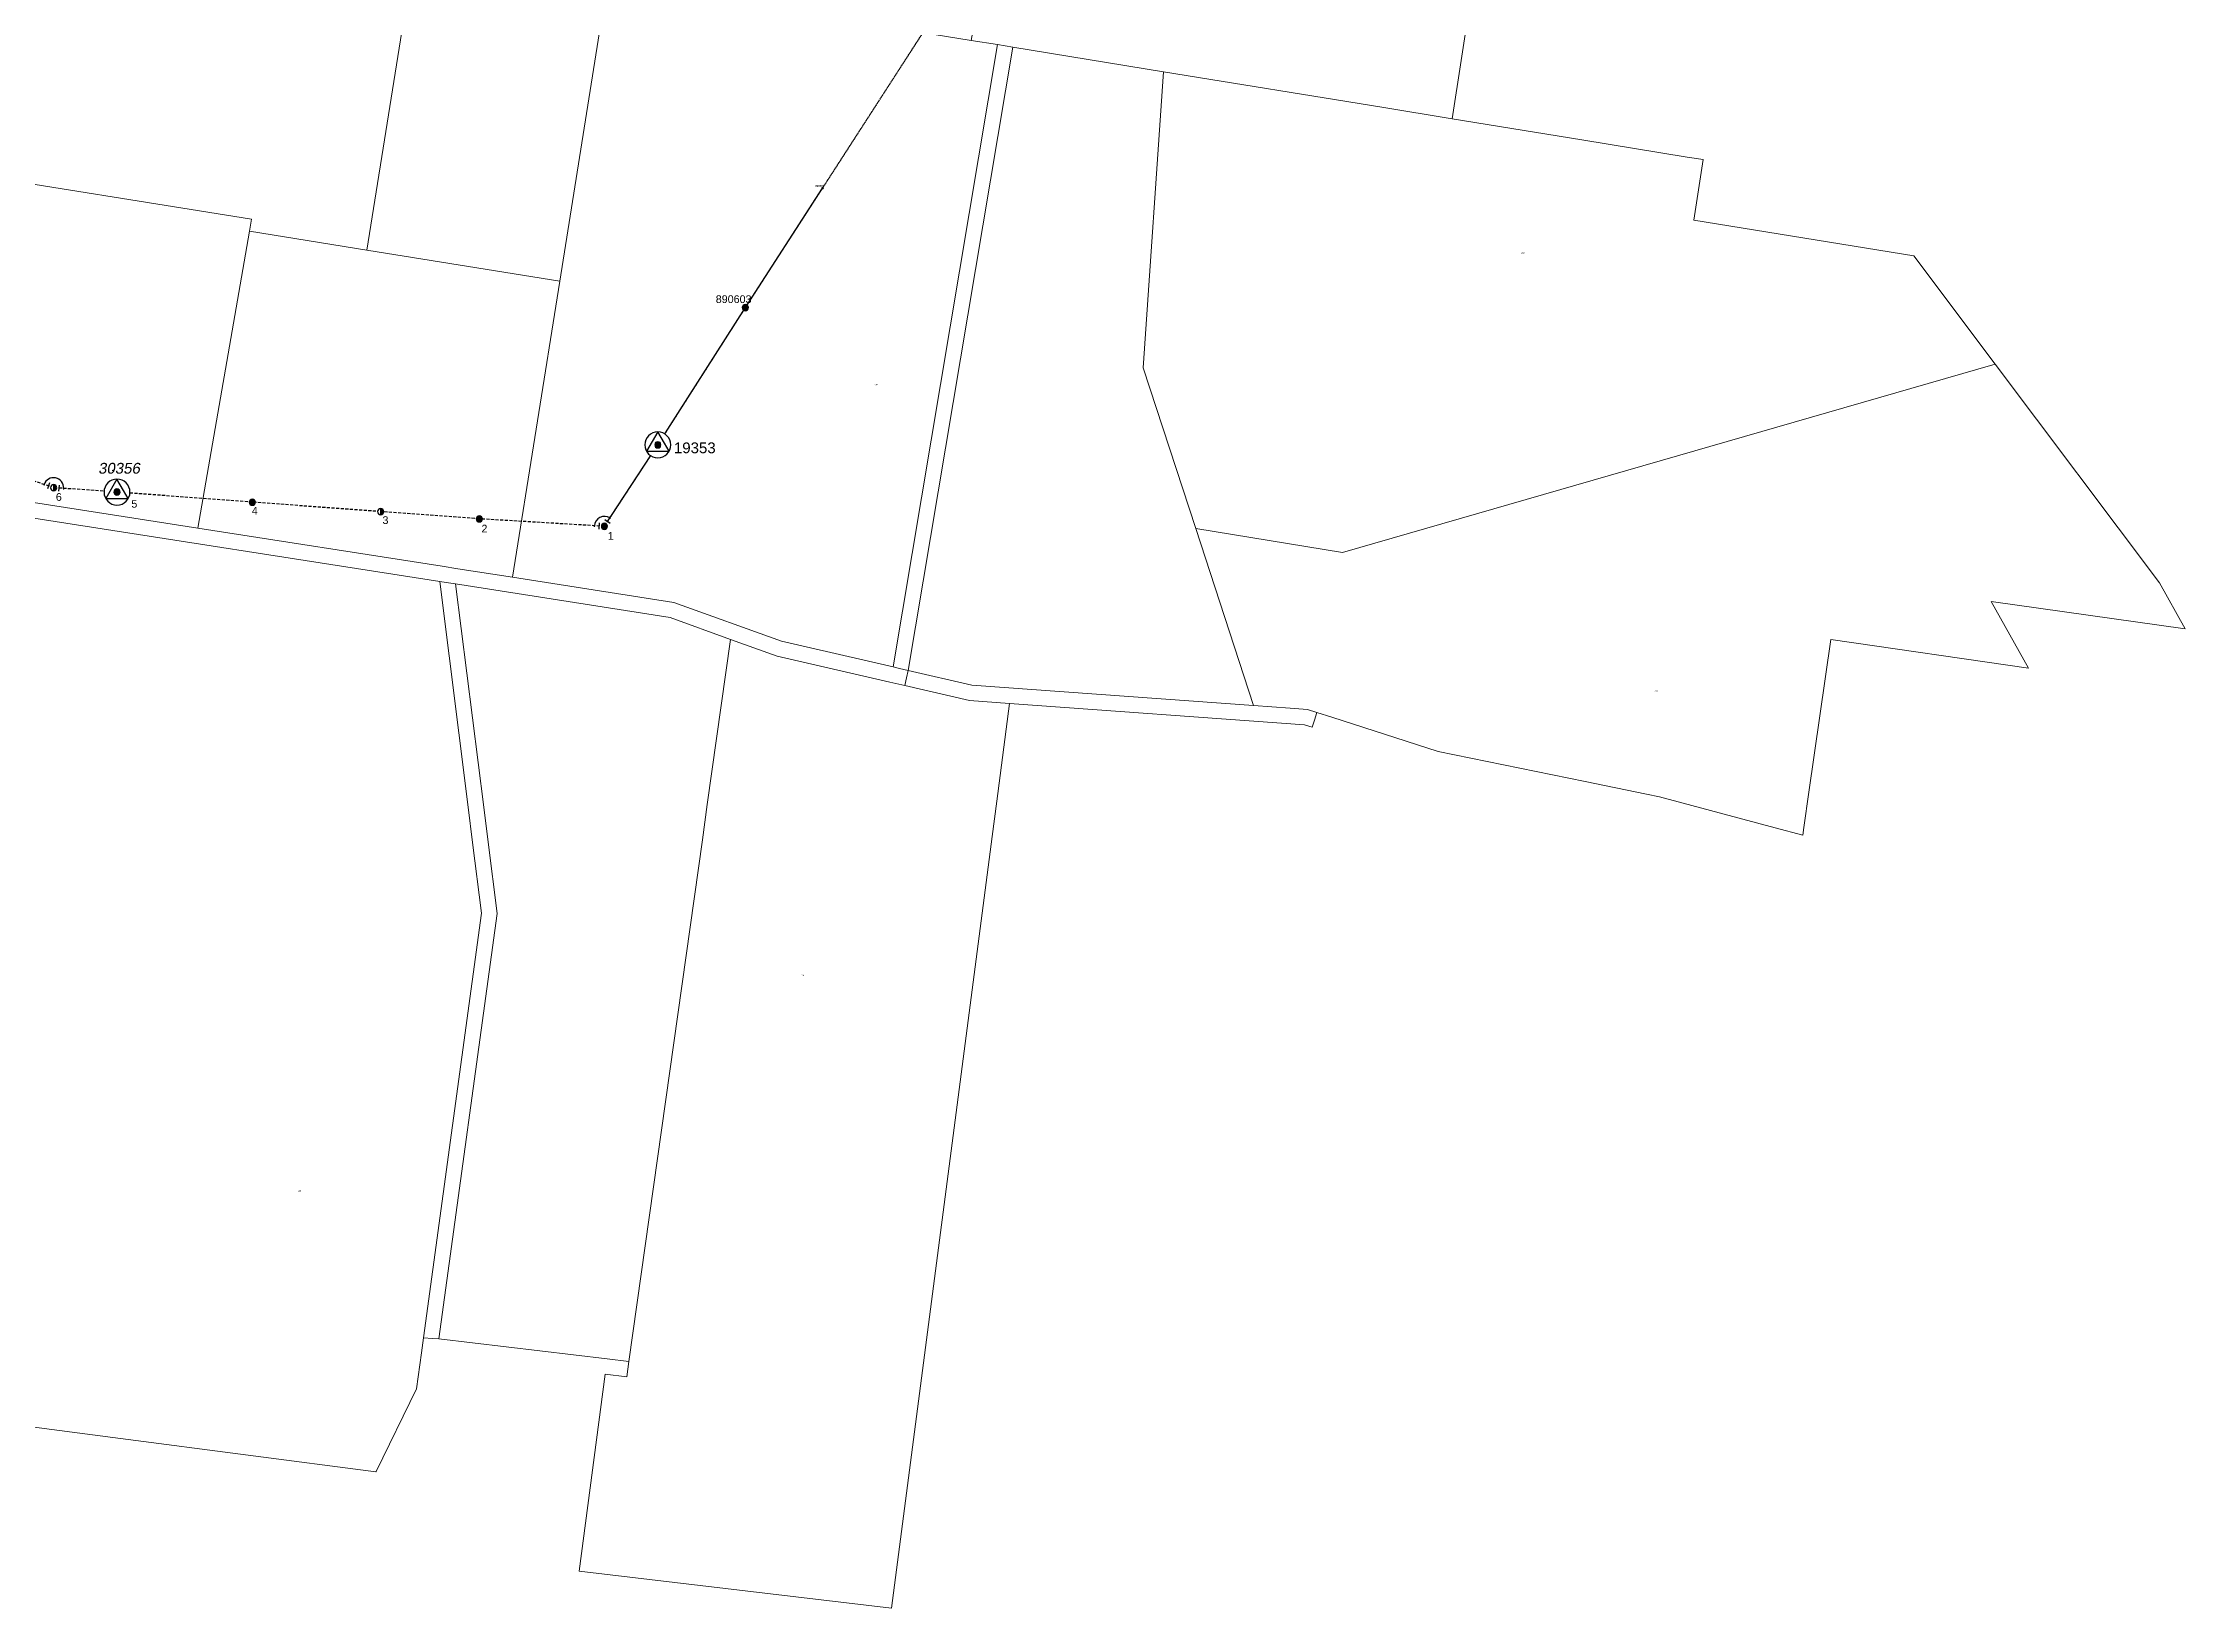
# Model space of a CAD drawing. Header units: metres. Extents: x 231386 to 238683, y 6156973 to 6161532.
# Drawn here: x 235894 to 238683, y 6156973 to 6159012 of the extents above; entities that cross this region are included whole.
import ezdxf
from ezdxf.enums import TextEntityAlignment as Align

# ---------------------------------------------------------------- set-up
doc = ezdxf.new("R2010")
doc.units = ezdxf.units.M
doc.linetypes.add('Cable Exist OH', pattern=[1, 1, 0])
doc.linetypes.add('Cable New OH', pattern=[6, 4, -2])
doc.layers.get('0').update_dxf_attribs({"color": 6})
for name, color, linetype in [('_User_HV_Exist', 7, 'Continuous'), ('_User_NEW', 2, 'Continuous'), ('Equip_LV_EXT', 7, 'Continuous'), ('Mains_HV_EXT', 7, 'Continuous'), ('Mains_HV_NEW', 2, 'Continuous'), ('Mains_HV_New_A10', 2, 'Continuous'), ('Mains_HV_NEW_Hardwired', 2, 'Continuous'), ('OH_Details_SP_MISC', 7, 'Continuous'), ('Sub_SP_TR_HV_LV_EXT', 7, 'Continuous'), ('Sub_SP_TR_HV_LV_MOD', 3, 'Continuous'), ('SupportsOH_SP_TR_HV_LV_SL_EXT', 7, 'Continuous'), ('SupportsOH_SP_TR_HV_LV_SL_MOD', 3, 'Continuous'), ('SupportsOH_SP_TR_HV_LV_SL_NEW', 2, 'Continuous')]:
    doc.layers.add(name, color=color, linetype=linetype)
doc.layers.add('Cadastre Land Parcels_SP_EXT', color=8, linetype='Continuous', lineweight=5)
doc.layers.add('Cadastre Roads_SP_EXT', color=8, linetype='Continuous', lineweight=5)
doc.styles.add('POLE_LABEL', font='arial.ttf')
doc.styles.get("Standard").update_dxf_attribs({"font": 'arial.ttf'})

# ---------------------------------------------------------------- blocks, each defined once
blk = doc.blocks.new('SUB_POLE_EXT')
blk.add_wipeout([(0, 4.22), (0.42, 4.2), (0.83, 4.14), (1.21, 4.05), (1.62, 3.9), (1.99, 3.72), (2.35, 3.51), (2.68, 3.26), (2.99, 2.99), (3.28, 2.66), (3.52, 2.34), (3.76, 1.92), (3.9, 1.62), (4.04, 1.23), (4.18, 0.63), (4.22, 0), (4.18, -0.61), (4.06, -1.15), (3.9, -1.62), (3.58, -2.24), (3.22, -2.73), (2.97, -3.01), (2.68, -3.26), (2.36, -3.5), (2, -3.72), (1.64, -3.89), (1.25, -4.03), (0.82, -4.14), (0.42, -4.2), (0, -4.22), (-0.41, -4.2), (-0.8, -4.15), (-1.21, -4.05), (-1.62, -3.9), (-1.99, -3.73), (-2.35, -3.51), (-2.68, -3.26), (-2.96, -3.02), (-3.23, -2.72), (-3.51, -2.35), (-3.71, -2.01), (-3.91, -1.6), (-4.05, -1.21), (-4.16, -0.76), (-4.22, -0.14), (-4.21, 0.39), (-4.14, 0.83), (-4.03, 1.27), (-3.9, 1.63), (-3.71, 2.02), (-3.5, 2.37), (-3.28, 2.67), (-2.99, 2.99), (-2.68, 3.27), (-2.33, 3.52), (-1.98, 3.73), (-1.63, 3.9), (-1.2, 4.05), (-0.78, 4.15), (-0.4, 4.21)])
blk.add_line((2.16, 0.48), (2.16, 0.48, 0))
blk.add_lwpolyline([(-4.22, 0, 1), (4.22, 0, 1)], format="xyb", close=True)
blk.add_lwpolyline([(2.14, 0.52), (0, 4.22), (-3.66, -2.11), (3.66, -2.11)], close=True)
for tag, height, flags, p in [('STREET_CODE', 0.2, 9, (1.5, 0)), ('ASSET_NUM', 3.5, 8, (2, 2)), ('CONSTRUCTED_VOLTAGE', 0.2, 9, (1.5, -0.2)), ('OPERATING_VOLTAGE', 0.2, 9, (1.5, -0.6)), ('OPERATED_BY', 0.2, 9, (1.5, -0.8)), ('ORIENTATION', 0.2, 9, (1.5, -1.2)), ('OWNED_BY', 0.2, 9, (1.5, -1.4)), ('SECONDARY_VOLTAGE', 0.2, 9, (1.5, -1.6)), ('STATE', 0.2, 9, (1.5, -1.8)), ('SUBSTATION_TYPE', 0.2, 9, (1.5, -2)), ('STREETNAME', 0.2, 9, (1.5, -2.8)), ('SUBURB', 0.2, 9, (1.5, -3)), ('Z', 0.2, 1, (1.5, -3.4)), ('NO_PHASES', 0.2, 9, (1.5, -0.4)), ('MAINTAINED_BY', 0.2, 9, (1.5, -1)), ('USAGE', 0.2, 9, (1.5, -2.2)), ('LEGEND', 0.2, 9, (1.5, -2.4)), ('LOCATION', 0.2, 9, (1.5, -2.6)), ('NOTES', 0.2, 9, (1.5, -3.2))]:
    blk.add_attdef(tag, text='', height=height, dxfattribs=dict(flags=flags)).set_placement(p, align=Align.MIDDLE_LEFT)
blk = doc.blocks.new('POLE_EXT')
blk.add_hatch(color=256).paths.add_polyline_path([(-1, 0, 1), (1, 0, 1)])
blk.add_lwpolyline([(-1, 0, 1), (1, 0, 1)], format="xyb", close=True)
for tag, height, flags, p in [('pNumber', 2.5, 8, (-17.84, 2.07)), ('OWNED_BY', 0.2, 9, (1.35, -0.4)), ('SPECIAL_USE', 0.2, 9, (1.35, -0.8)), ('STATE', 0.2, 9, (1.35, -1)), ('cLV', 0.2, 9, (1.35, -1.4)), ('hDepth', 0.2, 9, (1.35, -1.6)), ('hDia', 0.2, 9, (1.35, -1.8)), ('cHV', 0.2, 9, (1.35, -2)), ('cLinedev', 0.2, 9, (1.35, -3.4)), ('pExisting', 0.2, 9, (1.35, -3.8)), ('pFooting', 0.2, 9, (1.35, -4.4)), ('pNew', 0.2, 9, (1.35, -4.6)), ('pRelocate', 0.2, 9, (1.35, -5)), ('pRemove', 0.2, 9, (1.35, -5.2)), ('pReplace', 0.2, 9, (1.35, -5.4)), ('pStay', 0.2, 9, (1.35, -5.6)), ('pType', 0.2, 9, (1.35, -5.8)), ('cspan', 0.2, 9, (1.35, -6)), ('STREETNAME', 0.2, 9, (1.35, -6.2)), ('SUBURB', 0.2, 9, (1.35, -6.4)), ('OPERATED_BY', 0.2, 9, (1.36, -7.01)), ('PARENT', 0.2, 9, (1.35, -0.6)), ('USAGE', 0.2, 9, (1.35, -1.2)), ('LBRACKET', 0.2, 9, (1.35, -2.2)), ('LExisting', 0.2, 9, (1.35, -2.4)), ('LANTNUMBER', 0.2, 9, (1.35, -2.6)), ('LOther', 0.2, 9, (1.35, -2.8)), ('LRemove', 0.2, 9, (1.35, -3)), ('LEGEND', 0.2, 9, (1.35, -3.2)), ('LOCATION', 0.2, 9, (1.35, -3.6)), ('PFNUMBER', 0.2, 9, (1.35, -4)), ('NEWPFNUMBER', 0.2, 9, (1.35, -4.2)), ('NOTES', 0.2, 9, (1.35, -6.6)), ('MAINTAINED_BY', 0.2, 9, (1.36, -6.81))]:
    blk.add_attdef(tag, text='', height=height, dxfattribs=dict(flags=flags)).set_placement(p, align=Align.MIDDLE_LEFT)
at = {"style": 'POLE_LABEL'}
for tag, height, flags, p in [('STRUCTURE_PLANT_NUMBER', 0.2, 9, (1.35, 0.03)), ('ASSET_NUM', 2.5, 8, (2, 2)), ('STREET_CODE', 0.2, 9, (1.35, -0.2))]:
    blk.add_attdef(tag, text='', height=height, dxfattribs=dict(at, flags=flags)).set_placement(p, align=Align.MIDDLE_LEFT)
at = {"flags": 1}
blk.add_attdef('Z', (1.35, -7.33), '', height=0.2, dxfattribs=at)
blk = doc.blocks.new('CONNECTOR_NODE_EXT')
h = blk.add_hatch(color=256)
edge = h.paths.add_edge_path()
edge.add_arc((0, 0), 0.5, 0, 360)
blk.add_circle((0, 0), 0.5)
at = {"flags": 1}
blk.add_attdef('Z', (0, 0), '', height=0.2, dxfattribs=at)
at = {"flags": 9}
for tag, p in [('CONNECTOR_TYPE', (0, 0)), ('CONSTRUCTED_VOLTAGE', (0, -0.2)), ('NO_PHASES', (0, -0.4)), ('OPERATING_VOLTAGE', (0, -0.6)), ('ORIENTATION', (0, -0.8)), ('SUBTYPE', (0, -1)), ('USAGE', (0, -1.2)), ('NOTES', (0, -1.4))]:
    blk.add_attdef(tag, text='', height=0.2, dxfattribs=at).set_placement(p, align=Align.MIDDLE_LEFT)
blk = doc.blocks.new('POLE_REPLACE_NEW')
for tag, flags, p in [('cspan', 9, (1.5, -5.6)), ('SUBURB', 9, (1.5, -5.8)), ('STREETNAME', 9, (1.5, -6)), ('OPERATED_BY', 9, (1.5, -6.6)), ('Z', 1, (1.5, -7)), ('pRelocate', 9, (1.5, -4.6)), ('pRemove', 9, (1.5, -4.8)), ('pReplace', 9, (1.5, -5)), ('pStay', 9, (1.5, -5.2)), ('pType', 9, (1.5, -5.4)), ('LOCATION', 9, (1.5, -6.2)), ('NOTES', 9, (1.5, -6.4)), ('MAINTAINED_BY', 9, (1.5, -6.8))]:
    blk.add_attdef(tag, text='', height=0.2, dxfattribs=dict(flags=flags)).set_placement(p, align=Align.MIDDLE_LEFT)
blk.add_wipeout([(0, 1), (-0.13, 0.99), (-0.25, 0.97), (-0.37, 0.93), (-0.48, 0.88), (-0.59, 0.81), (-0.68, 0.73), (-0.77, 0.64), (-0.84, 0.54), (-0.9, 0.43), (-0.95, 0.31), (-0.98, 0.19), (-1, 0.06), (-1, -0.06), (-0.98, -0.19), (-0.95, -0.31), (-0.9, -0.43), (-0.84, -0.54), (-0.77, -0.64), (-0.68, -0.73), (-0.59, -0.81), (-0.48, -0.88), (-0.37, -0.93), (-0.25, -0.97), (-0.13, -0.99), (0, -1), (0.13, -0.99), (0.25, -0.97), (0.37, -0.93), (0.48, -0.88), (0.59, -0.81), (0.68, -0.73), (0.77, -0.64), (0.84, -0.54), (0.9, -0.43), (0.95, -0.31), (0.98, -0.19), (1, -0.06), (1, 0.06), (0.98, 0.19), (0.95, 0.31), (0.9, 0.43), (0.84, 0.54), (0.77, 0.64), (0.68, 0.73), (0.59, 0.81), (0.48, 0.88), (0.37, 0.93), (0.25, 0.97), (0.13, 0.99)])
h = blk.add_hatch(color=256)
edge = h.paths.add_edge_path()
edge.add_arc((0, 0), 1, 270, 450)
edge.add_line((0, 1), (0, -1))
blk.add_lwpolyline([(0, 1), (0, -1)])
at = {"lineweight": -3}
blk.add_arc((0, 0), 1, 90, 270, dxfattribs=at)
blk.add_arc((0, 0), 1, 270, 90)
at = {"style": 'POLE_LABEL', "flags": 9}
blk.add_attdef('STRUCTURE_PLANT_NUMBER', text='', height=0.2, dxfattribs=at).set_placement((1.5, 0.24), align=Align.MIDDLE_LEFT)
for tag, height, flags, p in [('STREET_CODE', 0.2, 9, (1.5, 0)), ('ASSET_NUM', 2.5, 8, (2, 2)), ('OWNED_BY', 0.2, 9, (1.5, -0.2)), ('SPECIAL_USE', 0.2, 9, (1.5, -0.6)), ('STATE', 0.2, 9, (1.5, -0.8)), ('cLV', 0.2, 9, (1.5, -1.2)), ('cHV', 0.2, 9, (1.5, -1.8)), ('cLinedev', 0.2, 9, (1.5, -3.2)), ('PARENT', 0.2, 9, (1.5, -0.4)), ('USAGE', 0.2, 9, (1.5, -1)), ('hDepth', 0.2, 9, (1.5, -1.4)), ('hDia', 0.2, 9, (1.5, -1.6)), ('LBRACKET', 0.2, 9, (1.5, -2)), ('LExisting', 0.2, 9, (1.5, -2.2)), ('LANTNUMBER', 0.2, 9, (1.5, -2.4)), ('LOther', 0.2, 9, (1.5, -2.6)), ('LRemove', 0.2, 9, (1.5, -2.8)), ('LEGEND', 0.2, 9, (1.5, -3)), ('pExisting', 0.2, 9, (1.5, -3.4)), ('PFNUMBER', 0.2, 9, (1.5, -3.6)), ('NEWPFNUMBER', 0.2, 9, (1.5, -3.8)), ('pFooting', 0.2, 9, (1.5, -4)), ('pNew', 0.2, 9, (1.5, -4.2)), ('pNumber', 0.2, 9, (1.5, -4.4))]:
    blk.add_attdef(tag, text='', height=height, dxfattribs=dict(flags=flags)).set_placement(p, align=Align.MIDDLE_LEFT)
blk = doc.blocks.new('End Shackle_NEW')
blk.add_wipeout([(-0.25, 0), (-0.25, 1.81), (0.25, 1.82), (0.25, 0)])
blk.add_line((1, 1.81), (-1, 1.81))
at = {"flags": 1}
blk.add_attdef('Z', (0, 0), '', height=0.2, dxfattribs=at)
at = {"flags": 9}
for tag, p in [('CONNECTOR_TYPE', (0, 0)), ('CONSTRUCTED_VOLTAGE', (0, -0.2)), ('OPERATING_VOLTAGE', (0, -0.6)), ('ORIENTATION', (0, -0.8)), ('OWNED_BY', (0, -1)), ('STATE', (0, -1.2)), ('OPERATED_BY', (0, -2.01)), ('NO_PHASES', (0, -0.4)), ('USAGE', (0, -1.4)), ('NOTES', (0, -1.6)), ('MAINTAINED_BY', (0, -1.81))]:
    blk.add_attdef(tag, text='', height=0.2, dxfattribs=at).set_placement(p, align=Align.MIDDLE_LEFT)
blk = doc.blocks.new('BOND POINT')
blk.add_hatch(color=256).paths.add_polyline_path([(-1, 0, 1), (1, 0, 1)])
blk.add_lwpolyline([(-1, 0, 1), (1, 0, 1)], format="xyb", close=True)

msp = doc.modelspace()

# ---------------------------------------------------------------- linework, layer by layer
at = {"layer": '_User_HV_Exist', "color": 7, "linetype": 'Cable Exist OH'}
msp.add_lwpolyline([(236625.4, 6158382.1), (236694.9, 6158488.2)], dxfattribs=at)
at = {"layer": 'Cadastre Land Parcels_SP_EXT', "linetype": 'Continuous'}
msp.add_lwpolyline([(235770.3, 6158845.5), (236166.1, 6158781.9), (236163.5, 6158766.4), (236315.9, 6158741.9), (236414.6, 6159357.6), (236622.5, 6159324.3), (236583.3, 6159374.2), (236494.3, 6159568.6), (236410, 6159667.7), (236385.3, 6159744.7), (236297.4, 6159836.1), (236259.7, 6159818.7), (236247.6, 6159933.5), (236039.4, 6160113.6), (236137.4, 6160189), (236269.3, 6160035.6), (236370.8, 6159936.3), (236457.7, 6159968.7), (236671.3, 6160130.1), (236714.6, 6160418), (236691.7, 6160421.5), (236691.7, 6160421.5), (236674.1, 6160314.4), (235749.9, 6160510.6)], dxfattribs=at)
for points in [[(237839.6, 6159630.6), (237506.7, 6159756.9), (237506.1, 6159757.4), (237484.5, 6159629.3), (237362, 6159650), (237314.8, 6159377.9), (237173, 6159403), (237102.9, 6159014.9), (237137.1, 6159009.3), (237157, 6159006.1), (237353, 6158974.1), (237637.4, 6158927.7), (237729, 6158912.8), (237839.6, 6159630.6)], [(236622.5, 6159324.3), (236414.6, 6159357.6), (236315.9, 6158741.9), (236567.2, 6158701.4), (236629.4, 6159092), (236665.3, 6159317.6), (236622.5, 6159324.3)], [(237137.1, 6159009.3), (237102.9, 6159014.9), (236629.4, 6159092), (236567.2, 6158701.4), (236505.9, 6158315.7), (236715.9, 6158282.9), (236856, 6158232.4), (237001.3, 6158199), (237137.1, 6159009.3)], [(237395.1, 6158379.3), (237326.6, 6158588.4), (237353, 6158974.1), (237157, 6159006.1), (237020.9, 6158194.4), (237103.7, 6158175.4), (237470.5, 6158148.7), (237395.1, 6158379.3)], [(237729, 6158912.8), (237637.4, 6158927.7), (237353, 6158974.1), (237326.6, 6158588.4), (237395.1, 6158379.3), (237586.3, 6158348.1), (238435.9, 6158593.4), (238330.1, 6158734.2), (238043.6, 6158780.8), (238055.7, 6158859.6), (238035.1, 6158863), (237897.9, 6158885.3), (237729, 6158912.8)], [(236096, 6158379.6), (236163.5, 6158766.4), (236166.1, 6158781.9), (235770.3, 6158845.5), (235707.4, 6158482.6), (235882, 6158413), (236096, 6158379.6)], [(236315.9, 6158741.9), (236163.5, 6158766.4), (236096, 6158379.6), (236414, 6158330.1), (236434.6, 6158326.8), (236505.9, 6158315.7), (236567.2, 6158701.4), (236315.9, 6158741.9)], [(238435.9, 6158593.4), (237586.3, 6158348.1), (237395.1, 6158379.3), (237470.5, 6158148.7), (237518.2, 6158145.2), (237540.6, 6158143.6), (237552.9, 6158139.7), (237572.3, 6158133.4), (237710.6, 6158088.9), (237902, 6158049.8), (237981.8, 6158033.4), (237999.1, 6158029.9), (238149.7, 6157989.5), (238185.5, 6157980), (238186.8, 6157990), (238193.5, 6158035.8), (238222.1, 6158234.6), (238479.4, 6158197.4), (238430.9, 6158284.1), (238683.3, 6158248.4), (238649.9, 6158308.6), (238435.9, 6158593.4)], [(236328, 6157151.5), (236380.8, 6157259.1), (236387.1, 6157305.8), (236389.8, 6157325.4), (236465.4, 6157878.2), (236453.8, 6157970.6), (236448, 6158016.3), (236410.9, 6158310.1), (235876.7, 6158393.5), (235816.7, 6158417.5), (235746.7, 6158008.4), (235738.9, 6157962.6), (235707.7, 6157779.8), (235724.8, 6157777.2), (235653, 6157239.2), (235657.5, 6157238.5), (235995.5, 6157194.4), (236327.7, 6157150.9), (236328, 6157151.5)], [(236752.9, 6157974), (236759.3, 6158019.8), (236789.6, 6158234.9), (236710.9, 6158263.3), (236431.5, 6158307), (236468.2, 6158016.5), (236474, 6157970.9), (236485.7, 6157878.1), (236409.9, 6157324), (236628.8, 6157298.2), (236657.2, 6157294.7), (236752.9, 6157974)], [(237130.2, 6157978.2), (237136.2, 6158024), (237152.8, 6158151.6), (237100.7, 6158155.4), (237016.5, 6158174.8), (236996.8, 6158179.3), (236850.3, 6158213), (236789.6, 6158234.9), (236759.3, 6158019.8), (236752.9, 6157974), (236657.2, 6157294.7), (236654.4, 6157274.4), (236626.4, 6157278.3), (236592.4, 6157021.5), (236999.2, 6156973.4), (237130.2, 6157978.2)]]:
    msp.add_lwpolyline(points, close=True, dxfattribs=at)
at = {"layer": 'Cadastre Roads_SP_EXT', "linetype": 'Continuous'}
for points in [[(237157, 6159006.1), (237137.1, 6159009.3), (237001.3, 6158199), (237009.5, 6158197.1), (237020.9, 6158194.4), (237157, 6159006.1)], [(236431.5, 6158307), (236419.4, 6158308.8), (236410.9, 6158310.1), (236448, 6158016.3), (236453.8, 6157970.6), (236465.4, 6157878.2), (236389.8, 6157325.4), (236401.6, 6157324.6), (236409.9, 6157324), (236485.7, 6157878.1), (236474, 6157970.9), (236468.2, 6158016.5), (236431.5, 6158307)], [(237470.5, 6158148.7), (237103.7, 6158175.4), (237020.9, 6158194.4), (237018.7, 6158184.7), (237016.5, 6158174.8), (237100.7, 6158155.4), (237152.8, 6158151.6), (237536.7, 6158123.8), (237546.7, 6158120.5), (237549.7, 6158129.8), (237552.9, 6158139.7), (237540.6, 6158143.6), (237518.2, 6158145.2), (237470.5, 6158148.7)]]:
    msp.add_lwpolyline(points, close=True, dxfattribs=at)
at = {"layer": 'Mains_HV_EXT', "linetype": 'Cable Exist OH'}
msp.add_lwpolyline([(236694.9, 6158488.2), (236808.9, 6158666.9), (237435.9, 6159638)], dxfattribs=at)
at = {"layer": 'Mains_HV_New_A10', "color": 7, "linetype": 'Cable New OH'}
for points in [[(235908.3, 6158432.4), (235786.1, 6158474.2), (235524.3, 6158561.9), (235344.8, 6158609.2)], [(236625.4, 6158382.1), (236462.5, 6158391.8), (236333.9, 6158401.2), (236167, 6158413.5), (235990.8, 6158426.7), (235908.3, 6158432.4)]]:
    msp.add_lwpolyline(points, dxfattribs=at)
at = {"layer": 'Mains_HV_NEW_Hardwired', "color": 7, "linetype": 'Continuous'}
for centre, radius, start, end in [((235908.3, 6158432.4), 13, 356.0151, 161.1268), ((236625.4, 6158382), 13.1, 56.9033, 176.3406)]:
    msp.add_arc(centre, radius, start, end, dxfattribs=at).dxf.unprotected_set("ltscale", 0)
at = {"layer": 'OH_Details_SP_MISC', "color": 7, "linetype": 'Continuous', "flags": 128}
msp.add_lwpolyline([(236625.4, 6158382.1), (236694.9, 6158488.2), (236808.9, 6158666.9), (236909.4, 6158822.5)], dxfattribs=at)

# ---------------------------------------------------------------- block references
at = {"layer": 'Equip_LV_EXT'}
msp.add_blockref('CONNECTOR_NODE_EXT', (235985.8, 6158454.7), dxfattribs=at)
at = {"layer": 'Mains_HV_NEW_Hardwired', "color": 7, "linetype": 'Continuous', "xscale": 0.6, "yscale": 0.6, "zscale": 0.6}
for p in [(235896, 6158436.6), (235921.3, 6158431.5), (236632.5, 6158393), (236612.3, 6158382.9)]:
    msp.add_blockref('BOND POINT', p, dxfattribs=at).dxf.unprotected_set("ltscale", 0)
at = {"layer": 'SupportsOH_SP_TR_HV_LV_SL_EXT'}
ref = msp.add_blockref('POLE_EXT', (236909.4, 6158822.5), dxfattribs=at)
ref.add_attrib('ASSET_NUM', '890599', dxfattribs={"layer": '0', "height": 2.5, "style": 'POLE_LABEL'}).set_placement((236911.4, 6158823.3), align=Align.BOTTOM_RIGHT)
ref = msp.add_blockref('POLE_EXT', (236808.9, 6158666.9), dxfattribs=dict(at, xscale=4, yscale=4))
ref.add_attrib('ASSET_NUM', '890603', dxfattribs={"layer": '0', "height": 10, "style": 'POLE_LABEL'}).set_placement((236816.9, 6158669.9), align=Align.BOTTOM_RIGHT)
at = {"layer": 'SupportsOH_SP_TR_HV_LV_SL_MOD', "color": 7, "linetype": 'Continuous'}
ref = msp.add_blockref('POLE_EXT', (236167, 6158413.5), dxfattribs=dict(at, xscale=4, yscale=4, zscale=4))
ref.add_attrib('pNumber', '4', dxfattribs={"height": 10}).set_placement((236166.3, 6158402.4), align=Align.MIDDLE_LEFT)
ref = msp.add_blockref('POLE_EXT', (236462.5, 6158391.8), dxfattribs=dict(at, xscale=4, yscale=4, zscale=4))
ref.add_attrib('pNumber', '2', dxfattribs={"height": 10}).set_placement((236465.3, 6158379.1), align=Align.MIDDLE_LEFT)

# ---------------------------------------------------------------- texts
at = {"layer": 'Cadastre Land Parcels_SP_EXT'}
for p in [(237818.8, 6158737.2), (236976.9, 6158565.7), (237992.7, 6158166.8), (236881, 6157796.5), (236226.2, 6157515.8)]:
    msp.add_text('250', height=1.8, dxfattribs=at).set_placement(p)

# ---------------------------------------------------------------- next in the draw order: block references
at = {"layer": 'Mains_HV_NEW', "color": 7, "linetype": 'Continuous', "xscale": 4, "yscale": 4, "zscale": 4}
for p, rotation in [((235908.3, 6158432.4), 266.0151024727959), ((236625.4, 6158382.1), 87.0863229220502)]:
    msp.add_blockref('End Shackle_NEW', p, dxfattribs=dict(at, rotation=rotation)).dxf.unprotected_set("ltscale", 0)
at = {"layer": 'Sub_SP_TR_HV_LV_EXT'}
ref = msp.add_blockref('SUB_POLE_EXT', (236694.9, 6158488.2), dxfattribs=dict(at, xscale=4, yscale=4, zscale=4))
ref.add_attrib('ASSET_NUM', '19353', dxfattribs={"layer": '0', "height": 14}).set_placement((236770.2, 6158473.1), align=Align.BOTTOM_RIGHT)
at = {"layer": 'Sub_SP_TR_HV_LV_MOD'}
ref = msp.add_blockref('SUB_POLE_EXT', (235990.8, 6158426.7), dxfattribs=dict(at, xscale=4, yscale=4, zscale=4))
ref.add_attrib('ASSET_NUM', '30356', dxfattribs={"layer": '0', "height": 14, "oblique": 10}).set_placement((235966.3, 6158457.7), align=Align.MIDDLE_LEFT)
at = {"layer": 'SupportsOH_SP_TR_HV_LV_SL_NEW', "color": 7, "linetype": 'Continuous'}
ref = msp.add_blockref('POLE_REPLACE_NEW', (236333.9, 6158401.2), dxfattribs=dict(at, xscale=4, yscale=4, zscale=4))
ref.add_attrib('pNumber', '3', dxfattribs={"height": 10}).set_placement((236336.4, 6158390.2), align=Align.MIDDLE_LEFT)

# ---------------------------------------------------------------- next in the draw order: block references
at = {"layer": '_User_NEW', "color": 7, "linetype": 'Continuous', "xscale": 4, "yscale": 4, "zscale": 4, "rotation": 326.7609165891544}
msp.add_blockref('End Shackle_NEW', (236625.4, 6158382.1), dxfattribs=at).dxf.unprotected_set("ltscale", 0)
at = {"layer": 'Mains_HV_NEW', "color": 7, "linetype": 'Continuous', "xscale": 4, "yscale": 4, "zscale": 4, "rotation": 71.1266485700682}
msp.add_blockref('End Shackle_NEW', (235908.3, 6158432.4), dxfattribs=at).dxf.unprotected_set("ltscale", 0)
at = {"layer": 'SupportsOH_SP_TR_HV_LV_SL_EXT', "xscale": 4, "yscale": 4, "zscale": 4}
msp.add_blockref('POLE_EXT', (236694.9, 6158488.2), dxfattribs=at)
at = {"layer": 'SupportsOH_SP_TR_HV_LV_SL_MOD', "color": 7, "linetype": 'Continuous'}
ref = msp.add_blockref('POLE_EXT', (235990.8, 6158426.7), dxfattribs=dict(at, xscale=4, yscale=4, zscale=4))
ref.add_attrib('pNumber', '5', dxfattribs={"height": 10}).set_placement((236009.5, 6158411.4), align=Align.MIDDLE_LEFT)

# ---------------------------------------------------------------- next in the draw order: block references
at = {"layer": 'SupportsOH_SP_TR_HV_LV_SL_EXT'}
ref = msp.add_blockref('POLE_EXT', (236625.4, 6158382.1), dxfattribs=dict(at, xscale=4, yscale=4, zscale=4))
ref.add_attrib('PNUMBER', '1', (236629.7, 6158364.7), dxfattribs={"height": 10})
at = {"layer": 'SupportsOH_SP_TR_HV_LV_SL_NEW', "color": 7, "linetype": 'Continuous'}
ref = msp.add_blockref('POLE_REPLACE_NEW', (235908.3, 6158432.4), dxfattribs=dict(at, xscale=4, yscale=4, zscale=4))
ref.add_attrib('pNumber', '6', dxfattribs={"height": 10}).set_placement((235911.2, 6158420.3), align=Align.MIDDLE_LEFT)

doc.saveas('drawing.dxf')
